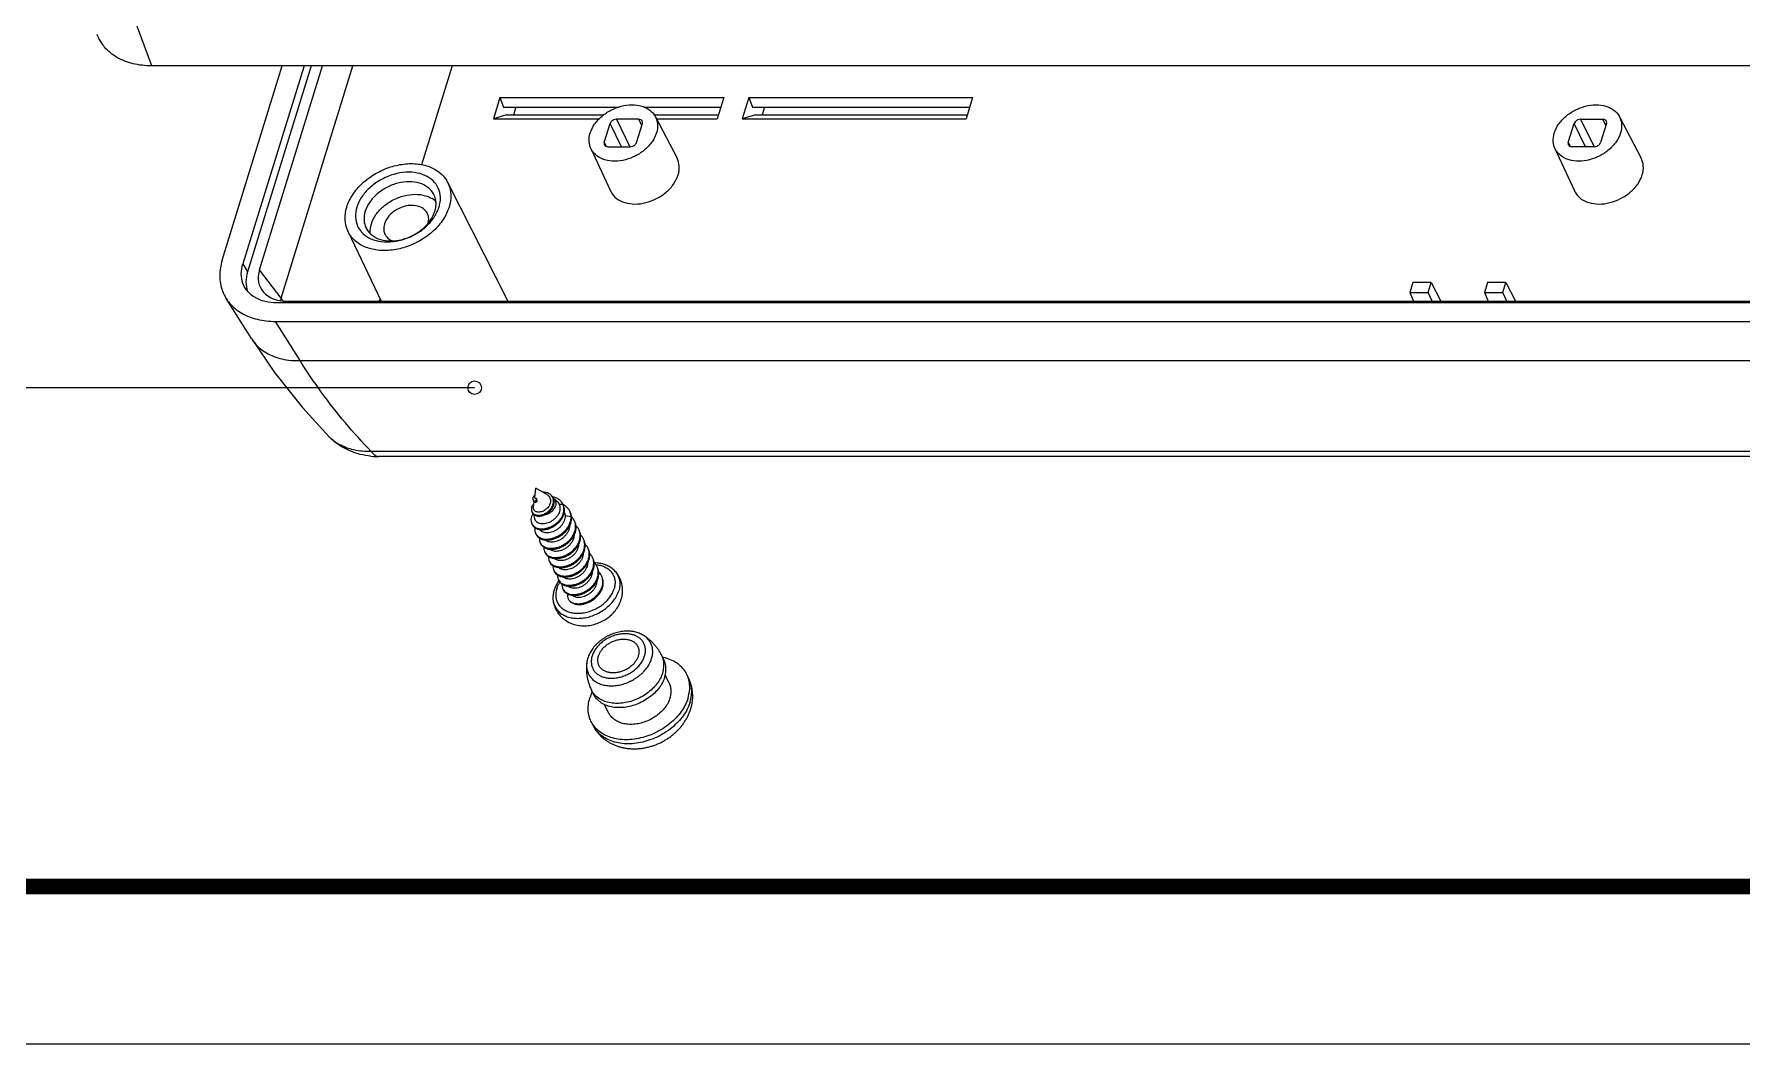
# Model space of a CAD drawing. Header units: inches. Extents: x 4741 to 5418, y 792 to 1263.
# Drawn here: x 4829 to 4955.4, y 792.3 to 867.1 of the extents above; entities that cross this region are included whole.
import ezdxf

# ---------------------------------------------------------------- set-up
doc = ezdxf.new("R2010")
doc.units = ezdxf.units.IN
doc.header["$MEASUREMENT"] = 0
doc.layers.add('02___PRT_ALL_AXES', color=7, linetype='Continuous')
doc.layers.add('3_ALL_AXES', color=7, linetype='Continuous')
doc.layers.add('from', color=7, linetype='Continuous', lineweight=13)
doc.dimstyles.get("Standard").update_dxf_attribs({"dimtxt": 0.18, "dimasz": 0.18, "dimexe": 0.18, "dimexo": 0.0625, "dimgap": 0.09, "dimtad": 0, "dimzin": 0, "dimdsep": 46, "dimtxsty": 'Standard', "dimcen": 0.09, "dimadec": 0, "dimazin": 0, "dimtfac": 1, "dimtofl": 0, "dimtmove": 0, "dimatfit": 3, "dimfxl": 1, "dimtolj": 1, "dimtzin": 0, "dimarcsym": 0})

msp = doc.modelspace()

# ---------------------------------------------------------------- linework, layer by layer
at = {"color": 7, "linetype": 'Continuous'}
for p, q in [((4837.707, 864.711), (4835.622, 870.363)), ((5010.937, 864.711), (4837.707, 864.711)), ((4842.93, 850.315), (4847.378, 864.711)), ((4848.99, 864.711), (4844.458, 850.045)), ((4849.519, 864.711), (4844.804, 849.45)), ((4845.692, 849.607), (4850.359, 864.711)), ((4847.289, 847.5), (4852.608, 864.711)), ((4859.949, 864.711), (4857.681, 857.375)), ((4863.49, 862.353), (4863.006, 860.787)), ((4863.49, 862.353), (4880.069, 862.353)), ((4863.49, 862.353), (4863.768, 861.645)), ((4880.069, 862.353), (4879.585, 860.787)), ((4881.911, 862.353), (4881.427, 860.787)), ((4881.911, 862.353), (4898.49, 862.353)), ((4881.911, 862.353), (4882.189, 861.645)), ((4898.49, 862.353), (4898.006, 860.787)), ((4863.991, 861.078), (4863.006, 860.787)), ((4863.768, 861.645), (4872.29, 861.645)), ((4863.991, 861.078), (4871.196, 861.078)), ((4864.663, 861.645), (4864.488, 861.078)), ((4874.146, 861.645), (4879.85, 861.645)), ((4874.885, 861.078), (4879.675, 861.078)), ((4882.412, 861.078), (4881.427, 860.787)), ((4882.189, 861.645), (4898.272, 861.645)), ((4882.412, 861.078), (4898.096, 861.078)), ((4883.084, 861.645), (4882.909, 861.078)), ((4863.006, 860.787), (4870.866, 860.787)), ((4871.214, 859.03), (4871.65, 860.44)), ((4872.496, 858.717), (4871.65, 860.44)), ((4873.773, 860.753), (4872.115, 860.753)), ((4872.115, 860.753), (4873.12, 858.705)), ((4873.609, 859.03), (4874.045, 860.44)), ((4873.999, 860.293), (4873.773, 860.753)), ((4875.004, 860.939), (4876.607, 857.871)), ((4875.084, 860.787), (4879.585, 860.787)), ((4881.427, 860.787), (4898.006, 860.787)), ((4942.597, 859.03), (4943.032, 860.44)), ((4943.878, 858.717), (4943.032, 860.44)), ((4943.498, 860.753), (4944.503, 858.705)), ((4943.498, 860.753), (4945.155, 860.753)), ((4945.427, 860.44), (4944.991, 859.03)), ((4945.382, 860.293), (4945.155, 860.753)), ((4946.386, 860.939), (4947.989, 857.871)), ((4870.224, 858.594), (4871.671, 855.448)), ((4871.214, 859.03), (4871.352, 858.75)), ((4871.486, 858.717), (4873.144, 858.717)), ((4941.606, 858.594), (4943.053, 855.448)), ((4942.597, 859.03), (4942.734, 858.75)), ((4944.526, 858.717), (4942.868, 858.717)), ((4859.623, 856.081), (4864.086, 847.268)), ((4852.238, 852.457), (4854.704, 847.268)), ((4844.458, 850.045), (4844.804, 849.45)), ((4847.289, 847.5), (4845.692, 849.607)), ((4931.084, 848.66), (4930.859, 847.93)), ((4932.438, 848.66), (4931.084, 848.66)), ((4932.212, 847.93), (4932.438, 848.66)), ((4932.438, 848.66), (4933.152, 847.268)), ((4936.611, 848.66), (4936.385, 847.93)), ((4937.964, 848.66), (4936.611, 848.66)), ((4937.739, 847.93), (4937.964, 848.66)), ((4937.964, 848.66), (4938.678, 847.268)), ((4845.095, 844.507), (4843.222, 847.479)), ((4847.72, 847.268), (5021.463, 847.268)), ((4854.616, 847.454), (4854.558, 847.268)), ((4930.859, 847.93), (4931.143, 847.268)), ((4930.859, 847.93), (4932.212, 847.93)), ((4932.513, 847.268), (4932.212, 847.93)), ((4936.385, 847.93), (4936.67, 847.268)), ((4936.385, 847.93), (4937.739, 847.93)), ((4938.039, 847.268), (4937.739, 847.93)), ((5021.129, 847.148), (4846.985, 847.148)), ((4846.865, 845.777), (5020.402, 845.777)), ((4848.692, 842.875), (4846.865, 845.777)), ((4848.692, 842.875), (5021.752, 842.875)), ((4850.841, 837.23), (4850.84, 837.232)), ((5024.725, 836.15), (4853.961, 836.15)), ((5025.299, 835.762), (4854.535, 835.762)), ((4865.934, 832.549), (4865.969, 832.479)), ((4866.207, 832.662), (4866.122, 832.447)), ((4866.122, 832.447), (4866.156, 832.377)), ((4866.156, 832.377), (4866.223, 832.407)), ((4866.207, 832.662), (4866.223, 832.407)), ((4867.439, 832.665), (4867.415, 832.715)), ((4867.875, 832.234), (4868.152, 832.243)), ((4868.152, 832.243), (4868.147, 832.255)), ((4868.152, 832.243), (4868.187, 832.173)), ((4868.187, 832.173), (4868.181, 832.185)), ((4865.849, 830.795), (4865.883, 830.725)), ((4865.86, 831.672), (4865.894, 831.602)), ((4868.313, 831.387), (4868.764, 831.322)), ((4868.764, 831.322), (4868.798, 831.253)), ((4866.138, 830.063), (4866.173, 829.993)), ((4866.474, 829.379), (4866.508, 829.309)), ((4866.809, 828.695), (4866.844, 828.625)), ((4867.145, 828.011), (4867.179, 827.941)), ((4867.481, 827.328), (4867.515, 827.258)), ((4867.816, 826.644), (4867.85, 826.574)), ((4868.152, 825.96), (4868.186, 825.89))]:
    msp.add_line(p, q, dxfattribs=at)
msp.add_lwpolyline([(4845.095, 844.507), (4846.803, 841.995), (4848.868, 839.388), (4850.84, 837.231)], dxfattribs=at)
for centre, radius, start, end in [((4836.594, 868.149), 3.141, 200.30425, 210.73617), ((4836.641, 868.175), 3.195, 210.70356, 217.09025), ((4836.614, 868.155), 3.161, 217.08969, 220.91821), ((4857.565, 853.401), 1.732, 53.06861, 58.53377), ((4857.616, 853.469), 1.646, 45.06854, 53.05762), ((4855.799, 855.37), 3.387, 324.53233, 326.71079), ((4854.612, 853.613), 1.828, 220.05316, 226.17588), ((4854.982, 856.201), 4.561, 296.22697, 297.67412), ((4849.379, 846.85), 2.189, 162.72366, 167.3648), ((4849.536, 846.902), 2.324, 165.10726, 169.8518), ((4880.902, 868.654), 39.716, 212.18382, 212.52824), ((4854.523, 841.605), 5.844, 264.06632, 270.12697), ((4866.092, 832.636), 0.181, 232.37404, 235.60132), ((4867.169, 831.46), 1.332, 79.5145, 80.64379), ((4866.851, 832.464), 0.617, 23.8091, 26.1236), ((4866.845, 832.461), 0.623, 18.94975, 23.80576), ((4867.394, 831.886), 0.838, 20.84923, 25.24764), ((4867.383, 831.881), 0.85, 19.98372, 20.85838), ((4867.625, 831.076), 1.249, 63.34811, 63.66604), ((4867.628, 831.082), 1.243, 62.85343, 63.34826), ((4866.373, 831.052), 0.584, 206.1392, 213.76562), ((4866.369, 831.049), 0.579, 213.77354, 215.09906), ((4867.8, 831.3), 0.963, 21.50445, 26.12221), ((4867.747, 831.212), 1.052, 2.20535, 6.2483), ((4868.075, 830.57), 1.04, 43.35018, 46.35575), ((4868.139, 830.62), 0.959, 21.54471, 26.1567), ((4866.697, 830.337), 0.622, 206.14155, 213.3045), ((4866.693, 830.334), 0.617, 213.30919, 215.15069), ((4868.463, 829.931), 0.971, 21.54608, 26.1356), ((4868.801, 829.249), 0.968, 21.53395, 26.1208), ((4867.021, 829.647), 0.61, 206.10146, 213.31859), ((4867.369, 828.971), 0.624, 206.19191, 213.31472), ((4869.142, 828.567), 0.963, 22.3743, 26.15746), ((4869.145, 828.568), 0.96, 21.55493, 22.37032), ((4869.469, 827.879), 0.972, 21.54584, 26.13139), ((4867.699, 828.283), 0.617, 206.10856, 212.99158), ((4867.694, 828.28), 0.611, 213.00356, 213.24522), ((4868.029, 827.596), 0.61, 206.11969, 213.3525), ((4869.807, 827.197), 0.969, 21.53466, 26.11898), ((4870.152, 826.517), 0.959, 21.54729, 26.15835), ((4868.376, 826.919), 0.624, 206.1912, 213.31429), ((4868.708, 826.233), 0.62, 206.12532, 213.31391), ((4868.703, 826.23), 0.614, 213.32292, 214.13749)]:
    msp.add_arc(centre, radius, start, end, dxfattribs=at)
msp.add_ellipse((4848.473, 849.628), major_axis=(2.71, 1.346), ratio=0.7156356, start_param=2.5437071, end_param=4.1057579, dxfattribs=at)
for points, start_tangent, end_tangent in [([(4837.707, 864.711), (4836.325, 864.87), (4835.138, 865.339), (4834.226, 866.084)], (-0.9999999, -0.0003902), (-0.6550456, 0.7555894)), ([(4870.177, 859.735), (4870.5, 860.385), (4871.031, 860.967), (4871.709, 861.422), (4872.476, 861.717), (4873.264, 861.821), (4873.99, 861.722), (4874.581, 861.431), (4874.985, 860.974), (4875.004, 860.94)], (0.2952474, 0.9554208), (0.4624534, -0.8866436)), ([(4941.559, 859.735), (4941.882, 860.385), (4942.413, 860.967), (4943.091, 861.422), (4943.858, 861.717), (4944.647, 861.821), (4945.373, 861.722), (4945.964, 861.431), (4946.367, 860.974), (4946.386, 860.94)], (0.2952474, 0.9554208), (0.4624534, -0.8866436)), ([(4872.115, 860.753), (4871.917, 860.711), (4871.748, 860.597), (4871.65, 860.44)], (-1, 0), (-0.2952474, -0.9554208)), ([(4874.036, 860.616), (4873.945, 860.711), (4873.773, 860.753)], (-0.447137, 0.8944655), (-1, 0)), ([(4874.045, 860.44), (4874.044, 860.597), (4874.036, 860.616)], (0.2952474, 0.9554208), (-0.447137, 0.8944655)), ([(4875.004, 860.94), (4875.161, 860.388), (4875.082, 859.735)], (0.4624534, -0.8866436), (-0.2952474, -0.9554208)), ([(4943.498, 860.753), (4943.3, 860.711), (4943.131, 860.597), (4943.032, 860.44)], (-1, 0), (-0.2952474, -0.9554208)), ([(4945.418, 860.616), (4945.327, 860.711), (4945.155, 860.753)], (-0.447137, 0.8944655), (-1, 0)), ([(4945.427, 860.44), (4945.426, 860.597), (4945.418, 860.616)], (0.2952474, 0.9554208), (-0.447137, 0.8944655)), ([(4946.386, 860.94), (4946.543, 860.388), (4946.464, 859.735)], (0.4624534, -0.8866436), (-0.2952474, -0.9554208)), ([(4870.225, 858.592), (4870.099, 859.082), (4870.177, 859.735)], (-0.4168686, 0.9089667), (0.2952474, 0.9554208)), ([(4875.082, 859.735), (4874.759, 859.085), (4874.228, 858.504), (4873.551, 858.048), (4872.783, 857.754), (4871.995, 857.649), (4871.269, 857.748), (4870.678, 858.039), (4870.274, 858.496), (4870.225, 858.592)], (-0.2952474, -0.9554208), (-0.4168686, 0.9089667)), ([(4871.214, 859.03), (4871.215, 858.873), (4871.224, 858.854)], (-0.2952474, -0.9554208), (0.447137, -0.8944655)), ([(4871.224, 858.854), (4871.314, 858.759)], (0.447137, -0.8944655), (0.8586866, -0.512501)), ([(4871.314, 858.759), (4871.486, 858.717)], (0.8586866, -0.512501), (1, 0)), ([(4873.144, 858.717), (4873.342, 858.759), (4873.511, 858.873), (4873.609, 859.03)], (1, 0), (0.2952474, 0.9554208)), ([(4941.607, 858.592), (4941.481, 859.082), (4941.559, 859.735)], (-0.4168686, 0.9089667), (0.2952474, 0.9554208)), ([(4946.464, 859.735), (4946.141, 859.085), (4945.611, 858.504), (4944.933, 858.048), (4944.165, 857.754), (4943.377, 857.649), (4942.651, 857.748), (4942.06, 858.039), (4941.656, 858.496), (4941.607, 858.592)], (-0.2952474, -0.9554208), (-0.4168686, 0.9089667)), ([(4942.597, 859.03), (4942.598, 858.873), (4942.606, 858.854)], (-0.2952474, -0.9554208), (0.447137, -0.8944655)), ([(4942.606, 858.854), (4942.696, 858.759)], (0.447137, -0.8944655), (0.8586866, -0.512501)), ([(4942.696, 858.759), (4942.868, 858.717)], (0.8586866, -0.512501), (1, 0)), ([(4944.526, 858.717), (4944.724, 858.759), (4944.893, 858.873), (4944.991, 859.03)], (1, 0), (0.2952474, 0.9554208)), ([(4852.154, 854.245), (4852.59, 855.156), (4853.296, 855.989), (4854.209, 856.677), (4855.261, 857.171), (4856.375, 857.432), (4857.451, 857.436), (4858.407, 857.182), (4859.163, 856.691), (4859.623, 856.08)], (0.2952474, 0.9554208), (0.4527692, -0.8916278)), ([(4876.688, 856.627), (4876.769, 857.299), (4876.607, 857.871)], (0.2952474, 0.9554208), (-0.4625786, 0.8865783)), ([(4948.07, 856.627), (4948.151, 857.299), (4947.989, 857.871)], (0.2952474, 0.9554208), (-0.4625786, 0.8865783)), ([(4859.084, 854.976), (4858.931, 855.644), (4858.539, 856.196), (4857.94, 856.592), (4857.176, 856.802), (4856.314, 856.805), (4855.422, 856.601), (4854.571, 856.208), (4853.829, 855.653), (4853.255, 854.979), (4852.903, 854.245)], (-0.0383122, 0.9992658), (-0.2952474, -0.9554208)), ([(4858.609, 855.167), (4858.58, 855.223), (4858.159, 855.708), (4857.537, 856.02), (4856.773, 856.127), (4855.943, 856.02), (4855.127, 855.708), (4854.407, 855.223), (4853.852, 854.612), (4853.516, 853.934)], (-0.4392651, 0.8983575), (-0.2952474, -0.9554208)), ([(4859.623, 856.08), (4859.662, 856), (4859.858, 855.159), (4859.731, 854.245)], (0.4527692, -0.8916278), (-0.2952474, -0.9554208)), ([(4871.671, 855.447), (4871.717, 855.355), (4872.127, 854.885), (4872.732, 854.581), (4873.479, 854.473), (4874.292, 854.575), (4875.088, 854.876), (4875.797, 855.347), (4876.352, 855.953), (4876.688, 856.627)], (0.4169505, -0.9089292), (0.2952474, 0.9554208)), ([(4943.053, 855.447), (4943.1, 855.355), (4943.509, 854.885), (4944.114, 854.581), (4944.861, 854.473), (4945.674, 854.575), (4946.47, 854.876), (4947.179, 855.347), (4947.734, 855.953), (4948.07, 856.627)], (0.4169505, -0.9089292), (0.2952474, 0.9554208)), ([(4853.974, 853.002), (4854.313, 853.685), (4854.871, 854.297), (4855.584, 854.775), (4856.391, 855.085), (4857.22, 855.195), (4857.984, 855.091), (4858.468, 854.878)], (0.2952474, 0.9554208), (0.8526409, -0.5224974)), ([(4858.757, 854.612), (4858.609, 855.167)], (-0.0741657, 0.9972459), (-0.4392651, 0.8983575)), ([(4858.982, 854.245), (4859.084, 854.976)], (0.2952474, 0.9554208), (-0.0383122, 0.9992658)), ([(4852.238, 852.457), (4852.223, 852.49), (4852.027, 853.33), (4852.154, 854.245)], (-0.4297944, 0.9029268), (0.2952474, 0.9554208)), ([(4852.903, 854.245), (4852.801, 853.514), (4852.954, 852.845), (4853.212, 852.436)], (-0.2952474, -0.9554208), (0.6434283, -0.7655064)), ([(4853.516, 853.934), (4853.433, 853.256), (4853.581, 852.7)], (-0.2952474, -0.9554208), (0.4392651, -0.8983575)), ([(4858.123, 853.773), (4858.059, 853.884), (4857.729, 854.187), (4857.255, 854.351), (4856.697, 854.353), (4856.122, 854.192), (4855.599, 853.89), (4855.186, 853.475), (4854.941, 853.002)], (-0.439034, 0.8984705), (-0.2952474, -0.9554208)), ([(4858.183, 853.07), (4858.212, 853.472), (4858.123, 853.773)], (0.2425889, 0.9701292), (-0.439034, 0.8984705)), ([(4858.338, 853.256), (4858.674, 853.934)], (0.5680347, 0.8230046), (0.2952474, 0.9554208)), ([(4859.731, 854.245), (4859.295, 853.334), (4858.589, 852.501), (4858.561, 852.475)], (-0.2952474, -0.9554208), (-0.7344247, -0.6786902)), ([(4858.63, 853.511), (4858.829, 853.859)], (0.5487896, 0.8359605), (0.437428, 0.8992534)), ([(4858.674, 853.934), (4858.748, 854.273)], (0.2952474, 0.9554208), (0.1242082, 0.9922562)), ([(4858.748, 854.273), (4858.757, 854.612)], (0.1242082, 0.9922562), (-0.0741657, 0.9972459)), ([(4858.829, 853.859), (4858.982, 854.245)], (0.437428, 0.8992534), (0.2952474, 0.9554208)), ([(4858.561, 852.475), (4857.676, 851.813), (4856.624, 851.319), (4855.51, 851.057), (4854.434, 851.054), (4853.478, 851.308), (4852.721, 851.798), (4852.238, 852.457)], (-0.7344247, -0.6786902), (-0.4297944, 0.9029268)), ([(4853.346, 852.294), (4853.945, 851.897), (4854.709, 851.687), (4855.57, 851.685)], (0.7214354, -0.6924817), (0.9935359, 0.1135186)), ([(4853.581, 852.7), (4853.61, 852.645), (4854.031, 852.16), (4854.653, 851.848), (4855.417, 851.741)], (0.4392651, -0.8983575), (1, -0.0000004)), ([(4853.89, 852.326), (4853.974, 853.002)], (-0.0727642, 0.9973492), (0.2952474, 0.9554208)), ([(4854.941, 853.002), (4854.893, 852.531), (4854.982, 852.23)], (-0.2952474, -0.9554208), (0.439034, -0.8984705)), ([(4854.982, 852.23), (4855.046, 852.119), (4855.376, 851.817), (4855.539, 851.737)], (0.439034, -0.8984705), (0.9283014, -0.3718287)), ([(4855.417, 851.741), (4856.247, 851.848), (4857.063, 852.16), (4857.783, 852.645)], (1, -0.0000004), (0.7585074, 0.6516644)), ([(4857.1, 852.162), (4857.314, 852.282), (4858.056, 852.837)], (0.8856041, 0.464441), (0.7316499, 0.6816806)), ([(4857.783, 852.645), (4858.338, 853.256)], (0.7585074, 0.6516644), (0.5680347, 0.8230046)), ([(4858.056, 852.837), (4858.557, 853.405)], (0.7316499, 0.6816806), (0.5801692, 0.814496)), ([(4855.57, 851.685), (4856.463, 851.888), (4856.997, 852.11)], (0.9935359, 0.1135186), (0.8970511, 0.4419268)), ([(4842.93, 850.315), (4842.748, 849.138), (4842.943, 848.044), (4843.221, 847.481)], (-0.2952452, -0.9554215), (0.5330877, -0.84606)), ([(4844.608, 848.295), (4844.466, 848.596), (4844.342, 849.295), (4844.458, 850.045)], (-0.5029543, 0.864313), (0.2952474, 0.9554208)), ([(4844.804, 849.45), (4844.688, 848.7), (4844.812, 848.002)], (-0.2952474, -0.9554208), (0.3472139, -0.937786)), ([(4843.221, 847.481), (4843.5, 847.105), (4844.382, 846.384), (4845.53, 845.931), (4846.865, 845.777)], (0.5330877, -0.84606), (0.9999999, 0.0003902)), ([(4845.664, 847.397), (4845.385, 847.536), (4844.822, 847.996), (4844.608, 848.295)], (-0.9196768, 0.3926761), (-0.5029543, 0.864313)), ([(4846.969, 847.148), (4846.117, 847.247), (4845.664, 847.397)], (-0.9999991, -0.0013365), (-0.9196768, 0.3926761)), ([(4845.096, 844.507), (4845.334, 844.179), (4846.198, 843.449), (4847.339, 843), (4848.692, 842.874)], (0.5326745, -0.8463202), (0.99944, 0.0334629)), ([(4853.961, 836.15), (4852.047, 838.268), (4850.29, 840.511), (4848.692, 842.875)], (-0.6957513, 0.7182828), (-0.5308608, 0.847459)), ([(4853.919, 835.793), (4853.149, 835.928), (4851.932, 836.404), (4850.929, 837.143), (4850.84, 837.232)], (-0.9946046, 0.1037383), (-0.6984524, 0.7156565)), ([(4853.961, 836.149), (4852.68, 836.252), (4851.574, 836.668), (4850.841, 837.23)], (-0.9989846, -0.0450521), (-0.6998322, 0.7143073)), ([(4853.961, 836.15), (4854.268, 835.842), (4854.535, 835.763)], (0.5678832, -0.8231092), (0.9997843, -0.0207701)), ([(4866.013, 832.303), (4865.944, 832.213), (4865.864, 832.067), (4865.824, 831.923), (4865.824, 831.788), (4865.86, 831.672)], (-0.652459, -0.757824), (0.4403079, -0.8978469)), ([(4865.901, 831.606), (4865.936, 831.567), (4866.04, 831.49), (4866.171, 831.441), (4866.321, 831.421), (4866.484, 831.431), (4866.653, 831.471), (4866.821, 831.538), (4866.98, 831.632), (4867.125, 831.746), (4867.249, 831.879), (4867.348, 832.024), (4867.42, 832.177), (4867.46, 832.332), (4867.469, 832.483), (4867.446, 832.627), (4867.434, 832.664)], (0.6110687, -0.7915776), (-0.3248044, 0.9457812)), ([(4866.094, 832.918), (4866.05, 832.879), (4865.983, 832.802), (4865.939, 832.725), (4865.919, 832.651), (4865.922, 832.585), (4865.935, 832.549)], (-0.778208, -0.6280066), (0.4395267, -0.8982295)), ([(4865.935, 832.549), (4865.946, 832.529), (4865.982, 832.492)], (0.4395267, -0.8982295), (0.791956, -0.6105781)), ([(4865.969, 832.479), (4865.981, 832.459), (4866.024, 832.416), (4866.03, 832.413)], (0.4395267, -0.8982295), (0.8448212, -0.5350488)), ([(4867.245, 832.44), (4867.221, 832.301), (4867.166, 832.162), (4867.083, 832.03), (4866.976, 831.911), (4866.851, 831.809), (4866.713, 831.73), (4866.57, 831.676), (4866.428, 831.648), (4866.294, 831.65), (4866.177, 831.679), (4866.083, 831.733), (4866.015, 831.811), (4865.979, 831.91), (4865.978, 832.012)], (-0.0611192, -0.9981305), (0.1289193, 0.9916551)), ([(4865.99, 832.486), (4866.049, 832.458), (4866.122, 832.447)], (0.8250783, -0.5650183), (0.9991221, -0.0418941)), ([(4866.03, 832.413), (4866.084, 832.389), (4866.156, 832.377)], (0.8448212, -0.5350488), (0.9991221, -0.0418941)), ([(4866.207, 832.662), (4866.154, 832.658), (4866.111, 832.671), (4866.083, 832.697), (4866.073, 832.735), (4866.074, 832.75)], (-0.9803611, -0.1972108), (0.1284872, 0.9917112)), ([(4867.405, 832.735), (4867.393, 832.757), (4867.313, 832.872), (4867.21, 832.966), (4867.087, 833.039), (4866.951, 833.089), (4866.805, 833.116), (4866.677, 833.121)], (-0.4403331, 0.8978345), (-0.9996175, -0.0276571)), ([(4866.725, 831.413), (4866.855, 831.469), (4867.014, 831.562), (4867.159, 831.677), (4867.283, 831.809), (4867.383, 831.954), (4867.454, 832.107), (4867.494, 832.262), (4867.503, 832.413), (4867.48, 832.557), (4867.439, 832.665)], (0.9421242, 0.335264), (-0.4403331, 0.8978345)), ([(4866.845, 831.462), (4866.883, 831.472), (4867.048, 831.533), (4867.203, 831.618), (4867.341, 831.722), (4867.458, 831.843), (4867.547, 831.975), (4867.606, 832.113)], (0.9703533, 0.2416908), (0.2952474, 0.9554208)), ([(4866.976, 832.945), (4867.031, 832.909), (4867.126, 832.818), (4867.196, 832.707), (4867.237, 832.579), (4867.245, 832.44)], (0.8630536, -0.5051124), (-0.0611192, -0.9981305)), ([(4868.147, 832.255), (4868.044, 832.416), (4867.896, 832.56), (4867.716, 832.672), (4867.511, 832.748), (4867.411, 832.77)], (-0.4407326, 0.8976384), (-0.9832965, 0.1820111)), ([(4867.707, 832.467), (4867.784, 832.384), (4867.875, 832.234)], (0.7351926, -0.6778583), (0.404114, -0.9147086)), ([(4867.875, 832.234), (4867.92, 832.092), (4867.935, 831.94), (4867.92, 831.782)], (0.404114, -0.9147086), (-0.1872009, -0.9823217)), ([(4868.22, 831.695), (4868.235, 831.856), (4868.215, 832.057), (4868.182, 832.172)], (0.1661767, 0.986096), (-0.3417583, 0.9397879)), ([(4868.264, 831.69), (4868.269, 831.786), (4868.249, 831.987), (4868.187, 832.173)], (0.104838, 0.9944893), (-0.4266945, 0.9043958)), ([(4868.664, 831.723), (4868.646, 831.759), (4868.516, 831.944), (4868.343, 832.098), (4868.195, 832.188)], (-0.4403583, 0.8978221), (-0.8898402, 0.4562723)), ([(4865.937, 831.54), (4865.873, 831.423), (4865.806, 831.23), (4865.788, 831.043), (4865.818, 830.869), (4865.849, 830.795)], (-0.5277227, -0.8494167), (0.4406316, -0.897688)), ([(4865.86, 831.672), (4865.862, 831.667), (4865.901, 831.606)], (0.4403079, -0.8978469), (0.6110687, -0.7915776)), ([(4865.883, 830.725), (4865.929, 830.646), (4866.049, 830.519), (4866.207, 830.424), (4866.397, 830.363), (4866.424, 830.358)], (0.4406316, -0.897688), (0.9841498, -0.177339)), ([(4865.894, 831.602), (4865.896, 831.597), (4865.97, 831.497), (4865.991, 831.477)], (0.4403079, -0.8978469), (0.7586404, -0.6515095)), ([(4865.895, 830.716), (4866.015, 830.589), (4866.173, 830.493), (4866.363, 830.433), (4866.577, 830.41), (4866.806, 830.425), (4867.043, 830.48), (4867.278, 830.57), (4867.503, 830.695), (4867.708, 830.849), (4867.888, 831.027), (4868.034, 831.224), (4868.143, 831.432), (4868.211, 831.645), (4868.22, 831.695)], (0.5749981, -0.8181547), (0.1661767, 0.986096)), ([(4865.991, 831.477), (4866.075, 831.42), (4866.205, 831.371), (4866.355, 831.351), (4866.519, 831.361), (4866.687, 831.401), (4866.725, 831.413)], (0.7586404, -0.6515095), (0.9421242, 0.335264)), ([(4867.92, 831.782), (4867.867, 831.603), (4867.779, 831.428), (4867.657, 831.263), (4867.508, 831.115), (4867.339, 830.99), (4867.156, 830.891), (4866.964, 830.821), (4866.775, 830.783), (4866.595, 830.778), (4866.432, 830.805), (4866.292, 830.863), (4866.181, 830.948), (4866.105, 831.057), (4866.089, 831.093)], (-0.1872009, -0.9823217), (-0.3513661, 0.9362381)), ([(4866.173, 829.993), (4866.222, 829.909), (4866.353, 829.772), (4866.526, 829.668), (4866.735, 829.603), (4866.971, 829.58), (4867.226, 829.599), (4867.49, 829.662), (4867.752, 829.767), (4868.003, 829.91), (4868.233, 830.088), (4868.433, 830.293), (4868.595, 830.521), (4868.712, 830.762), (4868.781, 831.008), (4868.798, 831.253)], (0.44063, -0.8976888), (-0.0385864, 0.9992553)), ([(4866.188, 829.979), (4866.319, 829.842), (4866.492, 829.738), (4866.7, 829.673), (4866.937, 829.65), (4867.192, 829.669), (4867.456, 829.732), (4867.718, 829.837), (4867.969, 829.98), (4868.198, 830.158), (4868.398, 830.363), (4868.56, 830.591), (4868.678, 830.832), (4868.747, 831.078), (4868.764, 831.322)], (0.5757393, -0.8176333), (-0.0385864, 0.9992553)), ([(4866.424, 830.358), (4866.611, 830.34), (4866.841, 830.356), (4867.077, 830.41), (4867.313, 830.5), (4867.537, 830.625), (4867.743, 830.779), (4867.922, 830.958), (4868.069, 831.154), (4868.178, 831.362), (4868.245, 831.575), (4868.264, 831.69)], (0.9841498, -0.177339), (0.104838, 0.9944893)), ([(4868.313, 831.387), (4868.302, 831.196), (4868.25, 831.003), (4868.16, 830.815), (4868.036, 830.638), (4867.883, 830.479), (4867.707, 830.343), (4867.516, 830.235), (4867.319, 830.158), (4867.122, 830.115), (4866.935, 830.105), (4866.766, 830.13), (4866.621, 830.186), (4866.506, 830.272), (4866.441, 830.356)], (0.0524564, -0.9986232), (-0.5061922, 0.8624207)), ([(4866.508, 829.309), (4866.521, 829.284), (4866.634, 829.136), (4866.792, 829.019), (4866.988, 828.939), (4867.215, 828.9), (4867.464, 828.903), (4867.726, 828.95), (4867.99, 829.039), (4868.246, 829.168), (4868.485, 829.334), (4868.697, 829.53), (4868.874, 829.75), (4869.009, 829.986), (4869.097, 830.232), (4869.134, 830.478), (4869.118, 830.716), (4869.05, 830.939), (4869.034, 830.973)], (0.4399735, -0.8980108), (-0.4407916, 0.8976095)), ([(4866.512, 829.312), (4866.6, 829.206), (4866.758, 829.089), (4866.954, 829.009), (4867.181, 828.97), (4867.43, 828.973), (4867.692, 829.02), (4867.956, 829.109), (4868.212, 829.238), (4868.451, 829.404), (4868.663, 829.599), (4868.84, 829.819), (4868.975, 830.056), (4869.063, 830.302), (4869.099, 830.548), (4869.084, 830.786), (4869.031, 830.972)], (0.5488535, -0.8359185), (-0.3673213, 0.9300941)), ([(4868.256, 831.645), (4868.287, 831.554), (4868.313, 831.387)], (0.377016, -0.9262067), (0.0524564, -0.9986232)), ([(4868.764, 831.322), (4868.73, 831.55), (4868.696, 831.653)], (-0.0385864, 0.9992553), (-0.3666379, 0.9303637)), ([(4868.793, 831.327), (4868.764, 831.48), (4868.699, 831.654)], (-0.1089576, 0.9940464), (-0.4403583, 0.8978221)), ([(4868.999, 831.042), (4868.897, 831.208), (4868.831, 831.284)], (-0.4407916, 0.8976095), (-0.6863829, 0.7272403)), ([(4866.088, 830.495), (4866.074, 830.33), (4866.105, 830.144), (4866.138, 830.063)], (-0.1862486, -0.9825027), (0.44063, -0.8976888)), ([(4866.412, 829.735), (4866.411, 829.72), (4866.423, 829.528), (4866.474, 829.379)], (-0.0924777, -0.9957148), (0.4399735, -0.8980108)), ([(4868.627, 830.46), (4868.561, 830.259), (4868.452, 830.062), (4868.308, 829.882), (4868.138, 829.728), (4867.944, 829.599), (4867.735, 829.502), (4867.526, 829.442), (4867.328, 829.421), (4867.145, 829.436), (4866.984, 829.488), (4866.858, 829.573), (4866.84, 829.59)], (-0.2142496, -0.9767789), (-0.6976168, 0.7164711)), ([(4866.844, 828.625), (4866.922, 828.504), (4867.063, 828.375), (4867.246, 828.281), (4867.462, 828.226), (4867.704, 828.213), (4867.963, 828.243), (4868.227, 828.317), (4868.487, 828.432), (4868.734, 828.584), (4868.957, 828.769), (4869.148, 828.981), (4869.299, 829.212), (4869.405, 829.455), (4869.462, 829.702), (4869.466, 829.944), (4869.417, 830.174), (4869.369, 830.289)], (0.441164, -0.8974265), (-0.4404917, 0.8977567)), ([(4866.848, 828.628), (4866.887, 828.574), (4867.029, 828.445), (4867.212, 828.351), (4867.428, 828.296), (4867.67, 828.283), (4867.928, 828.313), (4868.193, 828.387), (4868.453, 828.502), (4868.699, 828.654), (4868.923, 828.839), (4869.113, 829.051), (4869.265, 829.282), (4869.371, 829.525), (4869.427, 829.772), (4869.431, 830.014), (4869.382, 830.244), (4869.366, 830.288)], (0.549077, -0.8357718), (-0.3672325, 0.9301292)), ([(4868.963, 829.776), (4868.902, 829.587), (4868.802, 829.4), (4868.67, 829.227), (4868.513, 829.076), (4868.338, 828.95), (4868.146, 828.849), (4867.949, 828.779), (4867.758, 828.743), (4867.579, 828.739), (4867.416, 828.768), (4867.276, 828.828), (4867.177, 828.905)], (-0.2142496, -0.9767789), (-0.701373, 0.7127944)), ([(4867.179, 827.942), (4867.216, 827.877), (4867.341, 827.736), (4867.509, 827.628), (4867.713, 827.558), (4867.947, 827.529), (4868.2, 827.543), (4868.463, 827.601), (4868.726, 827.7), (4868.979, 827.839), (4869.212, 828.012), (4869.416, 828.215), (4869.583, 828.44), (4869.707, 828.679), (4869.782, 828.926), (4869.806, 829.171), (4869.777, 829.406), (4869.705, 829.605)], (0.4402241, -0.8978879), (-0.4403657, 0.8978185)), ([(4867.183, 827.945), (4867.306, 827.806), (4867.474, 827.698), (4867.679, 827.628), (4867.912, 827.599), (4868.166, 827.613), (4868.429, 827.671), (4868.692, 827.77), (4868.945, 827.909), (4869.178, 828.082), (4869.382, 828.285), (4869.549, 828.51), (4869.672, 828.749), (4869.748, 828.996), (4869.771, 829.241), (4869.742, 829.476), (4869.702, 829.604)], (0.5482229, -0.8363323), (-0.3671466, 0.9301631)), ([(4868.649, 830.628), (4868.627, 830.46)], (-0.0355404, -0.9993682), (-0.2142496, -0.9767789)), ([(4868.984, 829.938), (4868.963, 829.776)], (-0.0422009, -0.9991091), (-0.2142496, -0.9767789)), ([(4869.335, 830.359), (4869.282, 830.452), (4869.134, 830.633), (4869.124, 830.643)], (-0.4404917, 0.8977567), (-0.7276414, 0.6859577)), ([(4869.67, 829.675), (4869.661, 829.693), (4869.531, 829.885), (4869.47, 829.95)], (-0.4403657, 0.8978185), (-0.7182054, 0.6958312)), ([(4866.748, 829.048), (4866.748, 828.915), (4866.792, 828.733), (4866.81, 828.695)], (-0.0882352, -0.9960997), (0.441164, -0.8974265)), ([(4867.083, 828.362), (4867.08, 828.304), (4867.105, 828.115), (4867.145, 828.011)], (-0.0861104, -0.9962856), (0.4402241, -0.8978879)), ([(4869.298, 829.093), (4869.238, 828.904), (4869.139, 828.717), (4869.006, 828.544), (4868.849, 828.393), (4868.675, 828.267), (4868.485, 828.166), (4868.288, 828.096), (4868.096, 828.059), (4867.916, 828.056), (4867.753, 828.084), (4867.613, 828.143), (4867.511, 828.222)], (-0.2142496, -0.9767789), (-0.6990325, 0.7150899)), ([(4867.515, 827.258), (4867.527, 827.235), (4867.638, 827.087), (4867.795, 826.97), (4867.989, 826.889), (4868.214, 826.849), (4868.461, 826.851), (4868.721, 826.896), (4868.984, 826.983), (4869.24, 827.109), (4869.478, 827.272), (4869.691, 827.465), (4869.87, 827.682), (4870.007, 827.917), (4870.098, 828.161), (4870.139, 828.406), (4870.128, 828.644), (4870.065, 828.867), (4870.04, 828.921)], (0.4400037, -0.897996), (-0.440793, 0.8976088)), ([(4867.519, 827.261), (4867.596, 827.165), (4867.75, 827.046), (4867.943, 826.963), (4868.167, 826.92), (4868.414, 826.92), (4868.674, 826.962), (4868.938, 827.048), (4869.195, 827.173), (4869.435, 827.335), (4869.65, 827.527), (4869.83, 827.745), (4869.97, 827.98), (4870.062, 828.224), (4870.105, 828.47), (4870.095, 828.709), (4870.037, 828.921)], (0.5491515, -0.8357228), (-0.3673984, 0.9300636)), ([(4869.634, 828.409), (4869.574, 828.22), (4869.475, 828.035), (4869.343, 827.862), (4869.187, 827.711), (4869.011, 827.584), (4868.822, 827.483), (4868.626, 827.413), (4868.434, 827.376), (4868.253, 827.372), (4868.09, 827.4), (4867.95, 827.458), (4867.844, 827.541)], (-0.2142496, -0.9767789), (-0.6928658, 0.7210666)), ([(4867.85, 826.574), (4867.947, 826.431), (4868.095, 826.307), (4868.282, 826.219), (4868.501, 826.17), (4868.745, 826.163), (4869.003, 826.199), (4869.266, 826.278), (4869.524, 826.396), (4869.767, 826.552), (4869.986, 826.739), (4870.172, 826.952), (4870.318, 827.184), (4870.419, 827.427), (4870.471, 827.672), (4870.47, 827.912), (4870.418, 828.139), (4870.376, 828.237)], (0.4408702, -0.8975709), (-0.4405924, 0.8977073)), ([(4867.855, 826.577), (4867.893, 826.524), (4868.034, 826.395), (4868.216, 826.3), (4868.432, 826.245), (4868.673, 826.231), (4868.93, 826.261), (4869.194, 826.334), (4869.454, 826.447), (4869.7, 826.598), (4869.924, 826.782), (4870.115, 826.993), (4870.268, 827.223), (4870.375, 827.466), (4870.433, 827.712), (4870.439, 827.954), (4870.392, 828.184), (4870.373, 828.236)], (0.5490757, -0.8357726), (-0.3672411, 0.9301258)), ([(4869.32, 829.253), (4869.298, 829.093)], (-0.044205, -0.9990225), (-0.2142496, -0.9767789)), ([(4869.656, 828.578), (4869.634, 828.409)], (-0.0337598, -0.99943), (-0.2142496, -0.9767789)), ([(4870.006, 828.991), (4869.919, 829.135), (4869.796, 829.274)], (-0.4407879, 0.8976113), (-0.7260684, 0.6876225)), ([(4870.342, 828.307), (4870.294, 828.393), (4870.148, 828.575), (4870.132, 828.59)], (-0.4404377, 0.8977832), (-0.7260625, 0.6876288)), ([(4867.419, 827.685), (4867.427, 827.491), (4867.481, 827.328)], (-0.0941951, -0.9955538), (0.4401839, -0.8979076)), ([(4867.754, 826.996), (4867.755, 826.864), (4867.799, 826.683), (4867.816, 826.644)], (-0.0877044, -0.9961465), (0.4411583, -0.8974293)), ([(4869.97, 827.725), (4869.909, 827.537), (4869.812, 827.354), (4869.682, 827.182), (4869.525, 827.029), (4869.35, 826.902), (4869.161, 826.801), (4868.966, 826.73), (4868.774, 826.693), (4868.592, 826.688), (4868.427, 826.715), (4868.288, 826.773), (4868.183, 826.854)], (-0.2142496, -0.9767789), (-0.7010688, 0.7130936)), ([(4868.186, 825.89), (4868.258, 825.777), (4868.396, 825.646), (4868.576, 825.55), (4868.789, 825.493), (4869.028, 825.477), (4869.284, 825.504), (4869.547, 825.574), (4869.807, 825.685), (4870.054, 825.833), (4870.278, 826.015), (4870.472, 826.223), (4870.627, 826.451), (4870.738, 826.692), (4870.8, 826.938), (4870.81, 827.18), (4870.768, 827.41), (4870.711, 827.554)], (0.4411224, -0.897447), (-0.4403386, 0.8978318)), ([(4868.195, 825.885), (4868.322, 825.747), (4868.493, 825.641), (4868.699, 825.573), (4868.933, 825.547), (4869.187, 825.564), (4869.45, 825.624), (4869.712, 825.725), (4869.963, 825.865), (4870.194, 826.04), (4870.396, 826.243), (4870.561, 826.468), (4870.683, 826.708), (4870.756, 826.954), (4870.778, 827.198), (4870.747, 827.432), (4870.708, 827.553)], (0.5611833, -0.8276916), (-0.3671491, 0.9301621)), ([(4870.305, 827.041), (4870.245, 826.853), (4870.148, 826.671), (4870.019, 826.5), (4869.864, 826.348), (4869.689, 826.22), (4869.499, 826.118), (4869.306, 826.048), (4869.114, 826.009), (4868.932, 826.004), (4868.766, 826.031), (4868.625, 826.089), (4868.52, 826.169)], (-0.2142496, -0.9767789), (-0.7031117, 0.7110794)), ([(4869.991, 827.882), (4869.97, 827.725)], (-0.048143, -0.9988405), (-0.2142496, -0.9767789)), ([(4870.326, 827.192), (4870.305, 827.041)], (-0.0547067, -0.9985025), (-0.2142496, -0.9767789)), ([(4870.677, 827.624), (4870.665, 827.648), (4870.533, 827.839), (4870.474, 827.9)], (-0.4403287, 0.8978367), (-0.7200046, 0.6939693)), ([(4871.013, 826.94), (4870.913, 827.101), (4870.808, 827.218)], (-0.4407993, 0.8976057), (-0.7216899, 0.6922165)), ([(4868.089, 826.308), (4868.087, 826.238), (4868.115, 826.052), (4868.152, 825.96)], (-0.0814256, -0.9966794), (0.4404362, -0.8977839)), ([(4868.615, 825.102), (4868.772, 824.985), (4868.969, 824.906), (4869.195, 824.867), (4869.444, 824.87), (4869.705, 824.917), (4869.969, 825.006), (4870.224, 825.135), (4870.463, 825.3), (4870.674, 825.495), (4870.851, 825.714), (4870.987, 825.95), (4871.075, 826.195), (4871.112, 826.441), (4871.098, 826.679), (4871.044, 826.869)], (0.7163832, -0.697707), (-0.3673382, 0.9300874)), ([(4870.641, 826.358), (4870.58, 826.169), (4870.484, 825.987), (4870.357, 825.818), (4870.203, 825.667), (4870.028, 825.538), (4869.838, 825.436), (4869.645, 825.365), (4869.454, 825.326), (4869.272, 825.32), (4869.105, 825.346), (4868.963, 825.404), (4868.853, 825.488), (4868.852, 825.489)], (-0.2142496, -0.9767789), (-0.6950006, 0.7190092)), ([(4869.313, 824.793), (4869.566, 824.812), (4869.829, 824.873), (4870.09, 824.975), (4870.34, 825.116), (4870.57, 825.291), (4870.771, 825.494), (4870.934, 825.719), (4871.055, 825.958), (4871.127, 826.204), (4871.148, 826.447), (4871.117, 826.68), (4871.047, 826.87)], (0.9999143, -0.0130896), (-0.440325, 0.8978385)), ([(4870.662, 826.519), (4870.641, 826.358)], (-0.0423903, -0.9991011), (-0.2142496, -0.9767789)), ([(4868.615, 825.102), (4868.545, 825.289), (4868.525, 825.488), (4868.531, 825.572)], (-0.4705754, 0.8823598), (0.1248534, 0.9921752)), ([(4868.615, 825.102), (4868.659, 825.058), (4868.707, 825.018), (4868.759, 824.98), (4868.818, 824.943), (4868.888, 824.906), (4868.97, 824.871), (4869.068, 824.839), (4869.182, 824.812), (4869.313, 824.793)], (0.6902349, -0.7235853), (0.9956025, -0.0936789)), ([(4874.107, 822.524), (4873.958, 822.604), (4873.799, 822.674), (4873.632, 822.731), (4873.454, 822.776), (4873.27, 822.807), (4873.08, 822.825), (4872.886, 822.829), (4872.689, 822.819), (4872.492, 822.796), (4872.294, 822.761), (4872.097, 822.712), (4871.903, 822.65), (4871.713, 822.578), (4871.526, 822.493), (4871.345, 822.398), (4871.171, 822.292), (4871.005, 822.177), (4870.847, 822.052), (4870.698, 821.919), (4870.56, 821.778), (4870.433, 821.631), (4870.318, 821.477), (4870.216, 821.319), (4870.128, 821.158), (4870.055, 820.993), (4869.995, 820.825)], (-0.8565333, 0.5160918), (-0.2952474, -0.9554208)), ([(4874.204, 820.989), (4874.24, 821.129), (4874.262, 821.268), (4874.27, 821.405), (4874.263, 821.539), (4874.242, 821.669), (4874.206, 821.794), (4874.157, 821.913), (4874.094, 822.026), (4874.017, 822.131), (4873.928, 822.228), (4873.827, 822.316), (4873.715, 822.395), (4873.592, 822.463), (4873.46, 822.521), (4873.319, 822.568), (4873.17, 822.603), (4873.015, 822.627), (4872.854, 822.638), (4872.69, 822.638), (4872.522, 822.627), (4872.352, 822.603), (4872.182, 822.568), (4872.012, 822.521), (4871.844, 822.463), (4871.679, 822.395), (4871.518, 822.316), (4871.362, 822.228), (4871.213, 822.131), (4871.072, 822.026), (4870.939, 821.913), (4870.816, 821.794), (4870.703, 821.669), (4870.601, 821.539), (4870.512, 821.405), (4870.435, 821.268), (4870.371, 821.129), (4870.321, 820.989)], (0.2952474, 0.9554208), (-0.2952474, -0.9554208)), ([(4870.788, 820.989), (4870.829, 821.101), (4870.881, 821.212), (4870.945, 821.322), (4871.019, 821.429), (4871.102, 821.532), (4871.196, 821.631), (4871.298, 821.725), (4871.407, 821.813), (4871.524, 821.894), (4871.646, 821.969), (4871.774, 822.035), (4871.905, 822.092), (4872.039, 822.141), (4872.175, 822.181), (4872.312, 822.211), (4872.448, 822.231), (4872.583, 822.241), (4872.715, 822.241), (4872.844, 822.231), (4872.968, 822.211), (4873.086, 822.181), (4873.198, 822.141), (4873.302, 822.092), (4873.397, 822.035), (4873.484, 821.969), (4873.561, 821.894), (4873.627, 821.813), (4873.682, 821.725), (4873.699, 821.694)], (0.2952474, 0.9554208), (0.4405305, -0.8977376)), ([(4874.726, 820.794), (4874.769, 820.956), (4874.795, 821.118), (4874.806, 821.276), (4874.801, 821.432), (4874.781, 821.584), (4874.744, 821.731), (4874.692, 821.871), (4874.625, 822.005), (4874.543, 822.13), (4874.447, 822.247), (4874.338, 822.355), (4874.215, 822.452), (4874.107, 822.524)], (0.2952474, 0.9554208), (-0.8565291, 0.5160987)), ([(4869.919, 820.469), (4869.909, 820.312), (4869.914, 820.156), (4869.934, 820.005), (4869.971, 819.858), (4870.023, 819.718), (4870.09, 819.584), (4870.172, 819.459), (4870.268, 819.342), (4870.377, 819.234), (4870.5, 819.137), (4870.634, 819.05), (4870.78, 818.974), (4870.936, 818.911), (4871.101, 818.86), (4871.274, 818.821), (4871.454, 818.795), (4871.64, 818.782), (4871.831, 818.782), (4872.025, 818.795), (4872.221, 818.821), (4872.419, 818.86), (4872.615, 818.911), (4872.811, 818.974), (4873.003, 819.05), (4873.191, 819.137), (4873.373, 819.234), (4873.549, 819.342), (4873.718, 819.459), (4873.877, 819.584), (4874.027, 819.718), (4874.166, 819.858), (4874.293, 820.005), (4874.407, 820.156), (4874.508, 820.312), (4874.596, 820.471), (4874.668, 820.632), (4874.726, 820.794)], (-0.1158389, -0.993268), (0.2952474, 0.9554208)), ([(4869.995, 820.825), (4869.962, 820.706), (4869.937, 820.587), (4869.919, 820.469)], (-0.2952474, -0.9554208), (-0.1158475, -0.993267)), ([(4870.321, 820.989), (4870.284, 820.849), (4870.262, 820.71), (4870.255, 820.573), (4870.261, 820.439), (4870.283, 820.309), (4870.318, 820.183), (4870.368, 820.064), (4870.431, 819.951), (4870.507, 819.846), (4870.596, 819.749), (4870.697, 819.661), (4870.81, 819.583), (4870.932, 819.514), (4871.065, 819.456), (4871.206, 819.41), (4871.354, 819.374), (4871.509, 819.351), (4871.67, 819.339), (4871.835, 819.339), (4872.003, 819.351), (4872.172, 819.374), (4872.343, 819.41), (4872.513, 819.456), (4872.681, 819.514), (4872.846, 819.583), (4873.007, 819.661), (4873.162, 819.749), (4873.311, 819.846), (4873.452, 819.951), (4873.585, 820.064), (4873.709, 820.183), (4873.821, 820.309), (4873.923, 820.439), (4874.013, 820.573), (4874.09, 820.71), (4874.154, 820.849), (4874.204, 820.989)], (-0.2952474, -0.9554208), (0.2952474, 0.9554208)), ([(4870.826, 820.284), (4870.798, 820.346), (4870.766, 820.445), (4870.746, 820.548), (4870.739, 820.655), (4870.743, 820.765), (4870.76, 820.876), (4870.788, 820.989)], (-0.4405038, 0.8977508), (0.2952474, 0.9554208)), ([(4873.736, 820.989), (4873.695, 820.876), (4873.643, 820.765), (4873.58, 820.655), (4873.506, 820.548), (4873.422, 820.445), (4873.329, 820.346), (4873.227, 820.252), (4873.117, 820.164), (4873.001, 820.083), (4872.878, 820.009), (4872.751, 819.943), (4872.619, 819.885), (4872.485, 819.836), (4872.349, 819.797), (4872.212, 819.767), (4872.076, 819.747), (4871.941, 819.737), (4871.809, 819.737), (4871.681, 819.747), (4871.557, 819.767), (4871.438, 819.797), (4871.327, 819.836), (4871.223, 819.885), (4871.127, 819.943), (4871.041, 820.009), (4870.964, 820.083), (4870.898, 820.164), (4870.842, 820.252), (4870.826, 820.284)], (-0.2952474, -0.9554208), (-0.4405038, 0.8977508)), ([(4873.699, 821.694), (4873.726, 821.631), (4873.758, 821.532), (4873.778, 821.429), (4873.786, 821.322), (4873.781, 821.212), (4873.765, 821.101), (4873.736, 820.989)], (0.4405305, -0.8977376), (-0.2952474, -0.9554208))]:
    msp.add_spline(points, degree=3, dxfattribs=dict(at, start_tangent=start_tangent, end_tangent=end_tangent))
at = {"layer": '02___PRT_ALL_AXES', "color": 7, "linetype": 'Continuous'}
for p, q in [((4875.628, 820.712), (4875.476, 821.023)), ((4876.032, 818.982), (4875.729, 819.599)), ((4877.5, 819.259), (4877.356, 819.574)), ((4870.421, 818.157), (4870.269, 818.468)), ((4871.543, 816.779), (4871.245, 817.387)), ((4870.425, 815.787), (4870.265, 816.094))]:
    msp.add_line(p, q, dxfattribs=at)
for centre, radius, start, end in [((4875.624, 818.397), 2.065, 23.89724, 24.69387), ((4872.246, 816.738), 2.054, 207.56827, 209.60317)]:
    msp.add_arc(centre, radius, start, end, dxfattribs=at)
for points, start_tangent, end_tangent in [([(4875.476, 821.023), (4875.354, 821.251), (4875.216, 821.47), (4875.063, 821.678), (4874.895, 821.876), (4874.714, 822.06), (4874.522, 822.23), (4874.318, 822.385), (4874.107, 822.524)], (-0.4405427, 0.8977317), (-0.8565333, 0.5160918)), ([(4875.543, 819.745), (4875.627, 820.163), (4875.617, 820.566), (4875.513, 820.941), (4875.476, 821.023)], (0.2952474, 0.9554208), (-0.4408775, 0.8975673)), ([(4877.356, 819.574), (4877.246, 819.781), (4876.955, 820.157), (4876.578, 820.471), (4876.124, 820.714), (4875.607, 820.88), (4875.542, 820.894)], (-0.417771, 0.9085523), (-0.9785661, 0.205933)), ([(4875.696, 819.435), (4875.779, 819.852), (4875.769, 820.255), (4875.665, 820.63), (4875.628, 820.712)], (0.2952474, 0.9554208), (-0.4407524, 0.8976287)), ([(4869.919, 820.469), (4869.899, 820.217), (4869.897, 819.966), (4869.913, 819.712), (4869.948, 819.458), (4870.001, 819.205), (4870.072, 818.954), (4870.161, 818.708), (4870.269, 818.468)], (-0.1158475, -0.993267), (0.4405427, -0.8977317)), ([(4875.543, 819.745), (4875.369, 819.328), (4875.109, 818.925), (4874.774, 818.55), (4874.373, 818.215), (4873.922, 817.933), (4873.434, 817.712), (4872.928, 817.56), (4872.42, 817.483), (4871.927, 817.483), (4871.466, 817.56), (4871.053, 817.712), (4870.702, 817.933), (4870.425, 818.215), (4870.269, 818.468)], (-0.2952474, -0.9554208), (-0.4408775, 0.8975673)), ([(4875.696, 819.435), (4875.521, 819.017), (4875.262, 818.614), (4874.926, 818.239), (4874.526, 817.904), (4874.074, 817.622), (4873.587, 817.401), (4873.081, 817.25), (4872.572, 817.173), (4872.079, 817.173), (4871.619, 817.25), (4871.206, 817.401), (4870.855, 817.622), (4870.578, 817.904), (4870.421, 818.157)], (-0.2952474, -0.9554208), (-0.4407524, 0.8976287)), ([(4877.426, 817.881), (4877.533, 818.39), (4877.539, 818.885), (4877.442, 819.353), (4877.356, 819.574)], (0.2952474, 0.9554208), (-0.417771, 0.9085523)), ([(4870.33, 818.337), (4870.149, 817.881)], (-0.4358874, -0.9000012), (-0.2952474, -0.9554208)), ([(4876.09, 817.881), (4876.162, 818.24), (4876.153, 818.588), (4876.064, 818.912), (4876.032, 818.982)], (0.2952474, 0.9554208), (-0.4407524, 0.8976287)), ([(4877.621, 817.066), (4877.684, 817.297), (4877.731, 817.535), (4877.759, 817.772), (4877.77, 818.006), (4877.763, 818.238), (4877.738, 818.465), (4877.697, 818.687), (4877.639, 818.903), (4877.564, 819.113), (4877.5, 819.259)], (0.2952449, 0.9554216), (-0.4239541, 0.9056837)), ([(4877.57, 817.57), (4877.678, 818.078), (4877.683, 818.572), (4877.587, 819.039), (4877.512, 819.233)], (0.2952474, 0.9554208), (-0.405098, 0.9142733)), ([(4870.265, 816.094), (4870.133, 816.408), (4870.036, 816.876), (4870.041, 817.371), (4870.149, 817.881)], (-0.4628979, 0.8864116), (0.2952474, 0.9554208)), ([(4877.426, 817.881), (4877.219, 817.371), (4876.918, 816.876), (4876.532, 816.408), (4876.071, 815.98), (4875.548, 815.604), (4874.977, 815.29), (4874.373, 815.047), (4873.754, 814.881), (4873.135, 814.797), (4872.534, 814.797), (4871.967, 814.881), (4871.45, 815.047), (4870.997, 815.29), (4870.62, 815.604), (4870.329, 815.98), (4870.265, 816.094)], (-0.2952474, -0.9554208), (-0.4628979, 0.8864116)), ([(4870.425, 815.787), (4870.505, 815.643), (4870.628, 815.451), (4870.768, 815.269), (4870.923, 815.097), (4871.093, 814.937), (4871.277, 814.788), (4871.475, 814.652), (4871.686, 814.53), (4871.91, 814.421), (4872.146, 814.328), (4872.393, 814.25), (4872.65, 814.19), (4872.915, 814.146), (4873.188, 814.121), (4873.467, 814.114), (4873.751, 814.126), (4874.037, 814.157), (4874.324, 814.208), (4874.611, 814.278), (4874.894, 814.367), (4875.172, 814.474), (4875.444, 814.6), (4875.707, 814.742), (4875.959, 814.901), (4876.199, 815.075), (4876.426, 815.262), (4876.637, 815.462), (4876.833, 815.672), (4877.011, 815.891), (4877.171, 816.118), (4877.313, 816.351), (4877.436, 816.589), (4877.539, 816.83), (4877.621, 817.066)], (0.4569824, -0.8894758), (0.2952497, 0.9554201)), ([(4877.57, 817.57), (4877.364, 817.062), (4877.064, 816.567), (4876.678, 816.1), (4876.219, 815.674), (4875.697, 815.298), (4875.127, 814.985), (4874.524, 814.743), (4873.906, 814.577), (4873.289, 814.493), (4872.689, 814.493), (4872.124, 814.577), (4871.608, 814.743), (4871.156, 814.985), (4870.779, 815.298), (4870.489, 815.674), (4870.46, 815.723)], (-0.2952474, -0.9554208), (-0.4940008, 0.8694615)), ([(4876.09, 817.881), (4875.94, 817.521), (4875.716, 817.173), (4875.427, 816.85), (4875.081, 816.561), (4874.692, 816.318), (4874.272, 816.128), (4873.835, 815.997), (4873.397, 815.931), (4872.972, 815.931), (4872.575, 815.997), (4872.219, 816.128), (4871.917, 816.318), (4871.678, 816.561), (4871.543, 816.779)], (-0.2952474, -0.9554208), (-0.4407524, 0.8976287))]:
    msp.add_spline(points, degree=3, dxfattribs=dict(at, start_tangent=start_tangent, end_tangent=end_tangent))
at = {"layer": '3_ALL_AXES', "color": 7, "linetype": 'Continuous'}
for p, q in [((4866.074, 832.749), (4866.161, 833.421)), ((4866.976, 832.945), (4866.161, 833.421)), ((4865.978, 832.012), (4866.03, 832.413))]:
    msp.add_line(p, q, dxfattribs=at)
for centre, radius, start, end in [((4866.492, 831.169), 1.777, 57.67322, 57.8313), ((4867.124, 832.243), 0.531, 53.24588, 53.63277), ((4867.133, 832.255), 0.516, 49.36457, 53.26167), ((4867.941, 831.79), 1.979, 189.06543, 200.62475)]:
    msp.add_arc(centre, radius, start, end, dxfattribs=at)
for points, start_tangent, end_tangent in [([(4867.707, 832.467), (4867.611, 832.55), (4867.443, 832.671)], (-0.7352298, 0.6778179), (-0.8450121, 0.5347472)), ([(4867.469, 832.647), (4867.562, 832.538), (4867.618, 832.409), (4867.633, 832.265), (4867.606, 832.113)], (0.758687, -0.6514553), (-0.2952474, -0.9554208)), ([(4871.98, 827.311), (4871.73, 827.523), (4871.43, 827.691), (4871.085, 827.809), (4870.709, 827.872), (4870.493, 827.882)], (-0.6945414, 0.7194528), (-0.9999701, 0.0077382)), ([(4870.593, 827.759), (4870.741, 827.741), (4871.073, 827.66), (4871.368, 827.526), (4871.615, 827.346), (4871.808, 827.123), (4871.941, 826.865), (4872.009, 826.58), (4872.011, 826.275), (4871.947, 825.962)], (0.996036, -0.0889516), (-0.2952474, -0.9554208)), ([(4871.98, 827.311), (4872.133, 827.124), (4872.283, 826.833), (4872.36, 826.511), (4872.362, 826.168), (4872.289, 825.815)], (0.6943912, -0.7195977), (-0.2952474, -0.9554208)), ([(4872.469, 825.174), (4872.546, 825.51), (4872.571, 825.841), (4872.547, 826.166), (4872.474, 826.481), (4872.354, 826.78), (4872.189, 827.059), (4871.98, 827.311)], (0.2952474, 0.9554208), (-0.6945414, 0.7194528)), ([(4867.502, 825.864), (4867.439, 825.596), (4867.417, 825.334), (4867.433, 825.08)], (-0.2952474, -0.9554208), (0.1441204, -0.9895602)), ([(4867.433, 825.08), (4867.505, 824.796), (4867.655, 824.505), (4867.872, 824.254), (4868.152, 824.051), (4868.483, 823.901), (4868.858, 823.809), (4869.265, 823.778), (4869.69, 823.809), (4870.122, 823.901), (4870.546, 824.051), (4870.951, 824.254), (4871.324, 824.505), (4871.653, 824.796), (4871.929, 825.118), (4872.143, 825.461), (4872.289, 825.815)], (0.1444003, -0.9895194), (0.2952474, 0.9554208)), ([(4867.859, 826.561), (4867.837, 826.531), (4867.64, 826.204), (4867.502, 825.864)], (-0.5894459, -0.8078078), (-0.2952474, -0.9554208)), ([(4867.697, 825.962), (4867.632, 825.648), (4867.634, 825.343), (4867.703, 825.058), (4867.835, 824.8), (4868.028, 824.577), (4868.276, 824.397), (4868.57, 824.263), (4868.903, 824.182), (4869.263, 824.155), (4869.641, 824.182), (4870.024, 824.263), (4870.401, 824.397), (4870.76, 824.577), (4871.091, 824.8), (4871.383, 825.058), (4871.627, 825.343), (4871.817, 825.648), (4871.947, 825.962)], (-0.2952474, -0.9554208), (0.2952474, 0.9554208)), ([(4867.697, 825.962), (4867.826, 826.275), (4867.929, 826.453)], (0.2952474, 0.9554208), (0.5398995, 0.8417295)), ([(4867.433, 825.08), (4867.523, 824.708), (4867.678, 824.357), (4867.899, 824.037), (4868.18, 823.757), (4868.507, 823.533), (4868.906, 823.357), (4869.326, 823.257), (4869.788, 823.229), (4870.243, 823.278), (4870.69, 823.4), (4871.108, 823.584), (4871.491, 823.827), (4871.823, 824.115), (4872.104, 824.448), (4872.316, 824.795), (4872.469, 825.174)], (0.1441204, -0.9895602), (0.2952474, 0.9554208))]:
    msp.add_spline(points, degree=3, dxfattribs=dict(at, start_tangent=start_tangent, end_tangent=end_tangent))
at = {"layer": 'from'}
msp.add_lwpolyline([(4740.855, 792.254), (5417.618, 792.254), (5417.618, 1262.543), (4740.855, 1262.543)], close=True, dxfattribs=at)
at = {"layer": 'from', "const_width": 1.166}
msp.add_lwpolyline([(4752.518, 803.917), (4752.518, 1250.88), (5405.954, 1250.88), (5405.954, 803.917), (4752.518, 803.917)], dxfattribs=at)

# ---------------------------------------------------------------- leaders
at = {"layer": 'from', "color": 4}
msp.add_leader([(4861.618, 840.864), (4794.891, 840.864)], dimstyle='Standard', override={"dimasz": 2, "dimldrblk": 'Small'}, dxfattribs=at)

doc.saveas('drawing.dxf')
